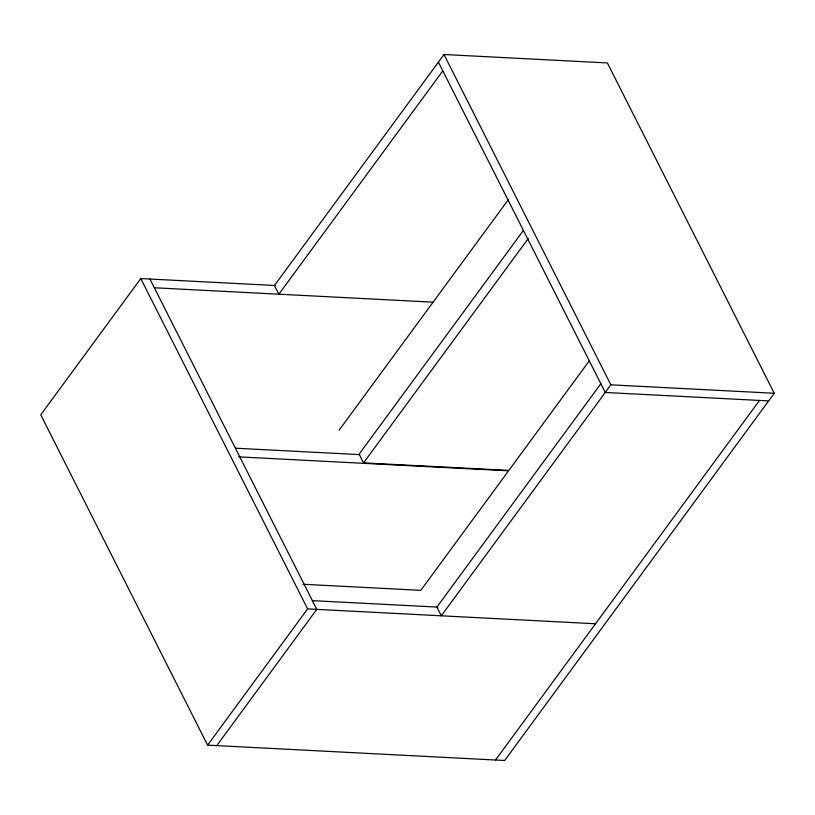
<?xml version="1.0" encoding="UTF-8"?>
<svg xmlns="http://www.w3.org/2000/svg" width="815" height="815" viewBox="0 0 815 815"><rect width="100%" height="100%" fill="white"/><g stroke="black" fill="none" stroke-linecap="round" stroke-linejoin="round"><path stroke-width="1.22" d="M275.368 285.525L140.771 278.567L40.75 414.825L207.611 745.144L504.668 760.497L774.25 393.268L607.389 62.949L444.012 54.503L274.451 285.474L278.862 294.205L442.81 70.874M339.081 430.228L508.295 199.726M523.271 230.584L359.13 454.169L363.541 462.889L508.855 470.408L589.418 360.658M363.541 462.889L528.426 238.286M207.611 745.144L307.632 608.897L595.531 623.77M216.77 745.623L316.791 609.365L149.929 279.046M600.849 383.733L436.901 607.073L441.312 615.804L610.863 384.833L774.25 393.268M495.51 760.018L759.478 400.44M154.341 287.766L433.081 302.171M768.647 400.909L605.26 392.463L438.399 62.144M235.535 448.209L359.7 454.627M238.683 456.869L508.55 470.815L420.805 590.345L302.966 584.263M312.379 600.635L437.818 607.114M444.012 54.503L610.863 384.833M140.771 278.567L307.632 608.897"/></g></svg>
